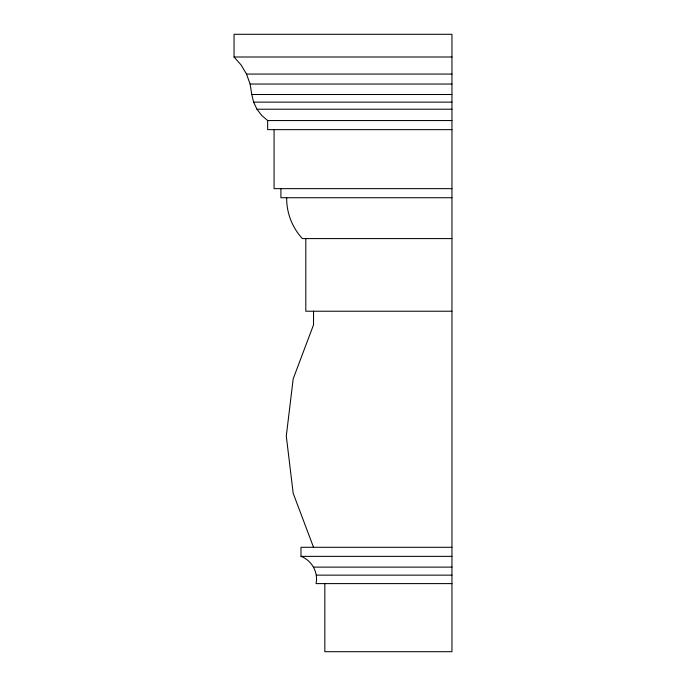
<?xml version="1.0" encoding="UTF-8"?>
<svg xmlns="http://www.w3.org/2000/svg" width="686" height="686" viewBox="0 0 686 686"><rect width="100%" height="100%" fill="white"/><g stroke="black" fill="none" stroke-linecap="round" stroke-linejoin="round"><path stroke-width="1.03" d="M451.954 547.291L300.991 547.291L300.991 556.363C311.847 560.428 318.39 572.253 316.066 583.606L451.954 583.606M324.838 583.606L324.838 651.7L451.954 651.7L451.954 34.3L234.046 34.3L234.046 56.998L451.954 56.998M234.046 56.998L241.078 64.938L246.497 74.062L451.954 74.062M246.497 74.062L250.107 84.035L451.954 84.035M250.107 84.035L251.788 94.505L451.954 94.505M251.788 94.505L253.597 102.137L451.954 102.137M253.597 102.137L256.958 109.22L451.954 109.22M256.958 109.22L261.709 115.454L267.66 120.556L451.954 120.556M451.954 129.637L267.66 129.637L267.66 120.556M451.954 188.65L274.074 188.65L274.074 129.637M451.954 197.731L280.908 197.731L280.908 188.65M451.954 238.591L302.397 238.591C292.167 227.555 286.482 212.771 286.679 197.731M451.954 311.221L305.81 311.221L305.81 238.591M300.991 556.363L451.954 556.363M313.708 567.116L451.954 567.116M316.4 575.142L451.954 575.142M313.528 547.291L293.196 493.32L286.285 436.064L293.196 378.809L313.528 324.838L313.528 311.221"/></g></svg>
